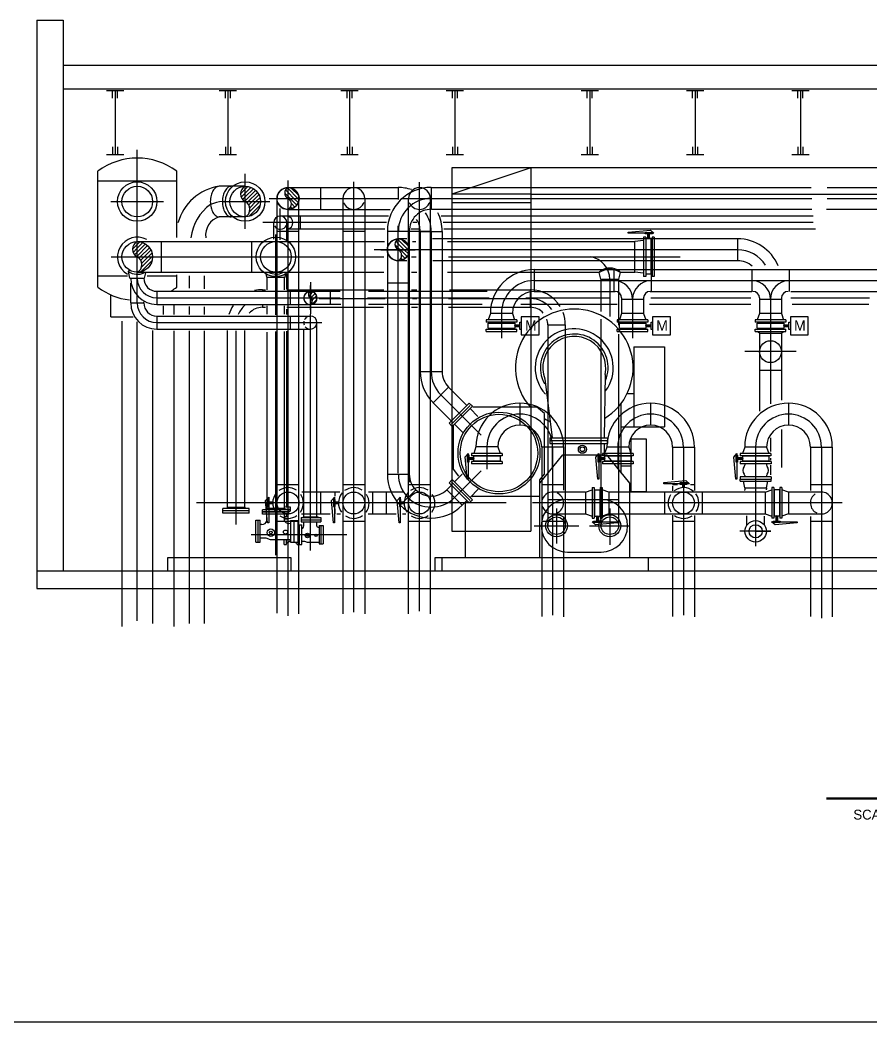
# Model space of a CAD drawing. Extents: x 0 to 3462, y 0 to 2308.
# Drawn here: x 2096.1 to 2484.5, y 1208.7 to 1666.2 of the extents above; entities that cross this region are included whole.
import ezdxf

# ---------------------------------------------------------------- set-up
doc = ezdxf.new("R2010")
doc.units = 0
doc.header["$LTSCALE"] = 15
for name, pattern in [('CENTER2', [0]), ('DASHED', [0]), ('HIDDEN', [0])]:
    doc.linetypes.add(name, pattern=pattern)
for name, color, linetype in [('AWALL', 8, 'CONTINUOUS'), ('CL', 9, 'CENTER2'), ('CWS', 5, 'CONTINUOUS'), ('DUCT', 9, 'DASHED'), ('HIDE', 254, 'HIDDEN'), ('HRP', 6, 'CONTINUOUS'), ('PIPEDIM', 10, 'CONTINUOUS'), ('TITLEBLK', 7, 'CONTINUOUS')]:
    doc.layers.add(name, color=color, linetype=linetype)
doc.styles.get("Standard").update_dxf_attribs({"font": 'HAND1.SHX'})

msp = doc.modelspace()

# ---------------------------------------------------------------- linework, layer by layer
at = {"layer": 'AWALL', "color": 0}
for p, q in [((2103.74, 1666.24), (2103.74, 1406.61)), ((2103.74, 1666.24), (2115.76, 1666.24)), ((2115.76, 1666.24), (2115.76, 1414.78)), ((2115.76, 1645.61), (3091.72, 1645.61)), ((2115.76, 1634.84), (3091.72, 1634.84)), ((2135.52, 1634.14), (2143.42, 1634.14)), ((2138.31, 1630.64), (2138.31, 1634.14)), ((2139.47, 1634.14), (2139.47, 1604.79)), ((2140.63, 1630.64), (2140.63, 1634.14)), ((2187.06, 1634.14), (2194.97, 1634.14)), ((2189.86, 1630.64), (2189.86, 1634.14)), ((2191.01, 1634.14), (2191.01, 1604.79)), ((2192.17, 1630.64), (2192.17, 1634.14)), ((2242.57, 1634.14), (2250.47, 1634.14)), ((2245.36, 1630.64), (2245.36, 1634.14)), ((2246.52, 1634.14), (2246.52, 1604.79)), ((2247.68, 1630.64), (2247.68, 1634.14)), ((2290.64, 1634.14), (2298.55, 1634.14)), ((2293.44, 1630.64), (2293.44, 1634.14)), ((2294.6, 1634.14), (2294.6, 1604.79)), ((2295.75, 1630.64), (2295.75, 1634.14)), ((2352.19, 1634.14), (2360.1, 1634.14)), ((2354.99, 1630.64), (2354.99, 1634.14)), ((2356.15, 1634.14), (2356.15, 1604.79)), ((2357.3, 1630.64), (2357.3, 1634.14)), ((2400.27, 1634.14), (2408.18, 1634.14)), ((2403.07, 1630.64), (2403.07, 1634.14)), ((2404.22, 1634.14), (2404.22, 1604.79)), ((2405.38, 1630.64), (2405.38, 1634.14)), ((2448.35, 1634.14), (2456.25, 1634.14)), ((2451.14, 1630.64), (2451.14, 1634.14)), ((2452.3, 1634.14), (2452.3, 1604.79)), ((2453.46, 1630.64), (2453.46, 1634.14)), ((2138.31, 1608.29), (2138.31, 1604.79)), ((2140.63, 1608.29), (2140.63, 1604.79)), ((2189.86, 1608.29), (2189.86, 1604.79)), ((2192.17, 1608.29), (2192.17, 1604.79)), ((2245.36, 1608.29), (2245.36, 1604.79)), ((2247.68, 1608.29), (2247.68, 1604.79)), ((2293.44, 1608.29), (2293.44, 1604.79)), ((2295.75, 1608.29), (2295.75, 1604.79)), ((2354.99, 1608.29), (2354.99, 1604.79)), ((2357.3, 1608.29), (2357.3, 1604.79)), ((2403.07, 1608.29), (2403.07, 1604.79)), ((2405.38, 1608.29), (2405.38, 1604.79)), ((2451.14, 1608.29), (2451.14, 1604.79)), ((2453.46, 1608.29), (2453.46, 1604.79)), ((2135.52, 1604.79), (2143.42, 1604.79)), ((2187.06, 1604.79), (2194.97, 1604.79)), ((2242.57, 1604.79), (2250.47, 1604.79)), ((2290.64, 1604.79), (2298.55, 1604.79)), ((2352.19, 1604.79), (2360.1, 1604.79)), ((2400.27, 1604.79), (2408.18, 1604.79)), ((2448.35, 1604.79), (2456.25, 1604.79)), ((2285.61, 1420.79), (2506.64, 1420.79)), ((2285.61, 1414.78), (2285.61, 1420.79)), ((2103.74, 1414.78), (3091.72, 1414.78)), ((2163.6, 1414.78), (2219.69, 1414.78)), ((2103.74, 1406.61), (3103.74, 1406.61))]:
    msp.add_line(p, q, dxfattribs=at)
at = {"layer": 'CL', "color": 0}
for p, q in [((2218.43, 1394.16), (2218.43, 1592.93)), ((2248.43, 1395.77), (2248.43, 1592.39)), ((2248.43, 1576.84), (2248.43, 1592.13)), ((2278.44, 1576.84), (2278.44, 1592.13)), ((2278.44, 1396.31), (2278.44, 1589.7)), ((2209.88, 1584.75), (2226.91, 1584.75)), ((2239.89, 1584.75), (2256.92, 1584.75)), ((2269.9, 1584.75), (2286.93, 1584.75)), ((2464.48, 1584.75), (2491.3, 1584.75)), ((2268.77, 1548.4), (2268.77, 1572.32)), ((2423.64, 1561.32), (2257.67, 1561.32)), ((2330.81, 1547.26), (2576.67, 1547.26)), ((2228.63, 1546.49), (2228.63, 1532.07)), ((2242.29, 1539.28), (2223.97, 1539.28)), ((2310.16, 1539.28), (2254.76, 1539.28)), ((2365.22, 1539.28), (2326.99, 1539.28)), ((2375.69, 1538.76), (2375.69, 1520.92)), ((2429.7, 1539.28), (2384.05, 1539.28)), ((2438.62, 1538.76), (2438.62, 1490.99)), ((2483.77, 1539.28), (2447.96, 1539.28)), ((2315.81, 1532.29), (2315.81, 1520.92)), ((2450.27, 1514.81), (2426.98, 1514.81)), ((2438.62, 1475.49), (2438.62, 1469.14)), ((2309.19, 1471.28), (2309.19, 1461.21)), ((2339.19, 1471.28), (2339.19, 1394.5)), ((2368.91, 1471.26), (2368.91, 1461.21)), ((2398.91, 1471.26), (2398.91, 1394.5)), ((2431.85, 1471.26), (2431.85, 1425.92)), ((2461.85, 1471.26), (2461.85, 1393.11)), ((2438.62, 1466.13), (2438.62, 1465.2)), ((2438.62, 1462.89), (2438.62, 1458.5)), ((2317.92, 1445.69), (2176.63, 1445.69)), ((2471.29, 1445.69), (2329.99, 1445.69)), ((2438.72, 1432.77), (2424.62, 1432.77))]:
    msp.add_line(p, q, dxfattribs=at)
for centre, radius, start, end in [((2423.64, 1546.32), 15, 32.1517, 90), ((2330.81, 1532.29), 15, 90, 180), ((2367.19, 1538.76), 8.5, 0, 90), ((2384.19, 1538.76), 8.5, 90, 180), ((2430.12, 1538.76), 8.5, 0, 90), ((2447.12, 1538.76), 8.5, 90, 180), ((2324.19, 1471.28), 15, 90, 180), ((2324.19, 1471.28), 15, 0, 90), ((2383.91, 1471.26), 15, 90, 180), ((2383.91, 1471.26), 15, 0, 90), ((2446.85, 1471.26), 15, 90, 180), ((2446.85, 1471.26), 15, 0, 90)]:
    msp.add_arc(centre, radius, start, end, dxfattribs=at)
at = {"layer": 'CWS', "color": 0}
for p, q in [((2464.54, 1589.79), (2491.39, 1589.79)), ((2213.43, 1395.33), (2213.43, 1584.75)), ((2223.43, 1395.03), (2223.43, 1584.8)), ((2243.5, 1584.75), (2243.41, 1395.03)), ((2253.55, 1584.75), (2253.41, 1395.03)), ((2273.43, 1395.03), (2273.43, 1584.75)), ((2283.44, 1395.03), (2283.44, 1584.75)), ((2464.23, 1579.81), (2491.39, 1579.81)), ((2223.43, 1569.75), (2213.43, 1569.75)), ((2253.43, 1569.75), (2243.43, 1569.75)), ((2283.44, 1569.75), (2273.44, 1569.75)), ((2272.61, 1566.32), (2268.77, 1566.32)), ((2423.64, 1566.32), (2284.41, 1566.32)), ((2423.64, 1566.32), (2423.64, 1556.32)), ((2272.61, 1556.32), (2268.77, 1556.32)), ((2423.64, 1556.32), (2284.57, 1556.32)), ((2330.81, 1552.29), (2330.81, 1542.29)), ((2330.81, 1552.26), (2697.3, 1552.26)), ((2367.19, 1552.29), (2367.19, 1542.31)), ((2384.19, 1552.29), (2384.19, 1542.31)), ((2430.12, 1552.29), (2430.12, 1542.31)), ((2447.12, 1552.29), (2447.12, 1542.31)), ((2330.81, 1542.31), (2367.69, 1542.31)), ((2383.69, 1542.31), (2430.12, 1542.31)), ((2447.96, 1542.33), (2574.65, 1542.33)), ((2370.69, 1539.31), (2370.69, 1532.29)), ((2370.69, 1538.76), (2380.69, 1538.76)), ((2380.69, 1539.31), (2380.69, 1532.29)), ((2433.62, 1539.31), (2433.62, 1532.29)), ((2433.62, 1538.76), (2443.62, 1538.76)), ((2443.62, 1539.31), (2443.62, 1532.29)), ((2322.81, 1529.29), (2308.81, 1529.29)), ((2308.81, 1529.29), (2308.81, 1528.29)), ((2322.81, 1528.29), (2308.81, 1528.29)), ((2310.81, 1532.29), (2309.81, 1529.29)), ((2320.81, 1532.29), (2310.81, 1532.29)), ((2320.81, 1532.29), (2321.81, 1529.29)), ((2322.81, 1529.29), (2322.81, 1528.29)), ((2324.26, 1528.24), (2324.9, 1528.24)), ((2324.26, 1524.97), (2324.26, 1528.24)), ((2324.9, 1528.24), (2324.9, 1524.97)), ((2382.69, 1529.29), (2368.69, 1529.29)), ((2368.69, 1529.29), (2368.69, 1528.29)), ((2382.69, 1528.29), (2368.69, 1528.29)), ((2370.69, 1532.29), (2369.69, 1529.29)), ((2380.69, 1532.29), (2370.69, 1532.29)), ((2380.69, 1532.29), (2381.69, 1529.29)), ((2382.69, 1529.29), (2382.69, 1528.29)), ((2384.14, 1528.24), (2384.78, 1528.24)), ((2384.14, 1524.97), (2384.14, 1528.24)), ((2384.78, 1528.24), (2384.78, 1524.97)), ((2445.62, 1529.29), (2431.62, 1529.29)), ((2431.62, 1529.29), (2431.62, 1528.29)), ((2445.62, 1528.29), (2431.62, 1528.29)), ((2433.62, 1532.29), (2432.62, 1529.29)), ((2443.62, 1532.29), (2433.62, 1532.29)), ((2443.62, 1532.29), (2444.62, 1529.29)), ((2445.62, 1529.29), (2445.62, 1528.29)), ((2447.07, 1524.97), (2447.07, 1528.24)), ((2447.07, 1528.24), (2447.72, 1528.24)), ((2447.72, 1528.24), (2447.72, 1524.97)), ((2308.81, 1525.04), (2322.81, 1525.04)), ((2308.81, 1524.04), (2308.81, 1525.04)), ((2308.81, 1524.04), (2322.81, 1524.04)), ((2309.79, 1527.85), (2322.07, 1527.85)), ((2309.79, 1525.46), (2309.79, 1527.85)), ((2309.79, 1525.46), (2322.07, 1525.46)), ((2321.9, 1526.66), (2322.07, 1527.03)), ((2322.07, 1526.27), (2321.9, 1526.66)), ((2321.91, 1526.65), (2324.26, 1526.65)), ((2322.07, 1527.03), (2322.07, 1527.85)), ((2322.07, 1527.03), (2324.26, 1527.03)), ((2322.07, 1526.27), (2324.26, 1526.27)), ((2322.07, 1525.46), (2322.07, 1526.27)), ((2322.81, 1524.04), (2322.81, 1525.04)), ((2324.9, 1524.97), (2324.26, 1524.97)), ((2368.69, 1525.04), (2382.69, 1525.04)), ((2368.69, 1524.04), (2368.69, 1525.04)), ((2368.69, 1524.04), (2382.69, 1524.04)), ((2369.66, 1527.85), (2381.94, 1527.85)), ((2369.66, 1525.46), (2369.66, 1527.85)), ((2369.66, 1525.46), (2381.94, 1525.46)), ((2381.78, 1526.66), (2381.94, 1527.03)), ((2381.94, 1526.27), (2381.78, 1526.66)), ((2381.78, 1526.65), (2384.14, 1526.65)), ((2381.94, 1527.03), (2381.94, 1527.85)), ((2381.94, 1527.03), (2384.14, 1527.03)), ((2381.94, 1526.27), (2384.14, 1526.27)), ((2381.94, 1525.46), (2381.94, 1526.27)), ((2382.69, 1524.04), (2382.69, 1525.04)), ((2384.78, 1524.97), (2384.14, 1524.97)), ((2431.62, 1525.04), (2445.62, 1525.04)), ((2431.62, 1524.04), (2431.62, 1525.04)), ((2431.62, 1524.04), (2445.62, 1524.04)), ((2432.6, 1527.85), (2444.88, 1527.85)), ((2432.6, 1525.46), (2432.6, 1527.85)), ((2432.6, 1525.46), (2444.88, 1525.46)), ((2433.62, 1523.31), (2432.62, 1524.04)), ((2443.62, 1523.31), (2444.62, 1524.04)), ((2444.72, 1526.66), (2444.88, 1527.03)), ((2444.88, 1526.27), (2444.72, 1526.66)), ((2444.72, 1526.65), (2447.07, 1526.65)), ((2444.88, 1527.03), (2444.88, 1527.85)), ((2444.88, 1527.03), (2447.07, 1527.03)), ((2444.88, 1526.27), (2447.07, 1526.27)), ((2444.88, 1525.46), (2444.88, 1526.27)), ((2445.62, 1524.04), (2445.62, 1525.04)), ((2447.72, 1524.97), (2447.07, 1524.97)), ((2433.62, 1523.31), (2443.62, 1523.31)), ((2433.62, 1523.31), (2433.62, 1487.64)), ((2443.62, 1523.31), (2443.62, 1492.72)), ((2433.62, 1506.31), (2443.62, 1506.31)), ((2324.19, 1491.28), (2324.19, 1481.28)), ((2324.19, 1491.28), (2324.19, 1481.28)), ((2383.91, 1491.26), (2383.91, 1481.26)), ((2383.91, 1491.26), (2383.91, 1481.26)), ((2446.85, 1491.26), (2446.85, 1481.26)), ((2446.85, 1491.26), (2446.85, 1481.26)), ((2443.62, 1479.19), (2443.62, 1461.83)), ((2304.19, 1471.28), (2303.19, 1468.28)), ((2314.19, 1471.28), (2304.19, 1471.28)), ((2314.19, 1471.28), (2304.19, 1471.28)), ((2314.19, 1471.28), (2315.19, 1468.28)), ((2334.19, 1471.28), (2334.19, 1393.85)), ((2334.19, 1471.28), (2344.19, 1471.28)), ((2344.19, 1471.28), (2344.19, 1451.59)), ((2363.91, 1471.26), (2362.91, 1468.26)), ((2373.91, 1471.26), (2363.91, 1471.26)), ((2373.91, 1471.26), (2363.91, 1471.26)), ((2373.91, 1471.26), (2374.91, 1468.26)), ((2393.91, 1471.26), (2393.91, 1456.32)), ((2393.91, 1471.26), (2403.91, 1471.26)), ((2403.91, 1471.26), (2403.91, 1451.46)), ((2426.85, 1471.26), (2425.85, 1468.26)), ((2436.85, 1471.26), (2426.85, 1471.26)), ((2436.85, 1471.26), (2426.85, 1471.26)), ((2436.85, 1471.26), (2437.85, 1468.26)), ((2456.85, 1471.26), (2456.85, 1451.45)), ((2456.85, 1471.26), (2466.85, 1471.26)), ((2466.85, 1471.26), (2466.85, 1393.67)), ((2299.23, 1466.7), (2300.61, 1468.3)), ((2300.14, 1456.6), (2299.23, 1466.7)), ((2300.29, 1467.62), (2300.93, 1467.62)), ((2300.29, 1464.35), (2300.29, 1467.62)), ((2300.93, 1464.35), (2300.29, 1464.35)), ((2300.61, 1468.3), (2300.61, 1456.6)), ((2300.93, 1467.62), (2300.93, 1464.35)), ((2303.12, 1466.32), (2300.93, 1466.32)), ((2303.28, 1465.94), (2300.93, 1465.94)), ((2303.12, 1465.56), (2300.93, 1465.56)), ((2316.2, 1464.63), (2302.17, 1464.63)), ((2302.17, 1464.63), (2302.17, 1463.63)), ((2302.19, 1468.28), (2302.19, 1467.28)), ((2316.19, 1468.28), (2302.19, 1468.28)), ((2316.19, 1467.28), (2302.19, 1467.28)), ((2303.12, 1467.13), (2303.12, 1466.32)), ((2315.25, 1467.13), (2303.12, 1467.13)), ((2303.12, 1466.32), (2303.29, 1465.93)), ((2303.29, 1465.93), (2303.12, 1465.56)), ((2303.12, 1465.56), (2303.12, 1464.75)), ((2315.25, 1464.75), (2303.12, 1464.75)), ((2315.25, 1467.13), (2315.25, 1464.75)), ((2316.19, 1468.28), (2316.19, 1467.28)), ((2316.2, 1464.63), (2316.2, 1463.63)), ((2358.96, 1466.68), (2360.34, 1468.28)), ((2359.87, 1456.58), (2358.96, 1466.68)), ((2360.02, 1467.6), (2360.66, 1467.6)), ((2360.02, 1464.33), (2360.02, 1467.6)), ((2360.66, 1464.33), (2360.02, 1464.33)), ((2360.34, 1468.28), (2360.34, 1456.58)), ((2360.66, 1467.6), (2360.66, 1464.33)), ((2362.85, 1466.3), (2360.66, 1466.3)), ((2363.01, 1465.92), (2360.66, 1465.92)), ((2362.85, 1465.54), (2360.66, 1465.54)), ((2375.92, 1464.61), (2361.9, 1464.61)), ((2361.9, 1464.61), (2361.9, 1463.61)), ((2375.91, 1468.26), (2361.91, 1468.26)), ((2361.91, 1468.26), (2361.91, 1467.26)), ((2375.91, 1467.26), (2361.91, 1467.26)), ((2374.98, 1467.11), (2362.85, 1467.11)), ((2362.85, 1467.11), (2362.85, 1466.3)), ((2362.85, 1466.3), (2363.01, 1465.91)), ((2363.01, 1465.91), (2362.85, 1465.54)), ((2362.85, 1465.54), (2362.85, 1464.73)), ((2374.98, 1464.73), (2362.85, 1464.73)), ((2374.98, 1467.11), (2374.98, 1464.73)), ((2375.91, 1468.26), (2375.91, 1467.26)), ((2375.92, 1464.61), (2375.92, 1463.61)), ((2421.9, 1466.68), (2423.28, 1468.28)), ((2422.81, 1456.58), (2421.9, 1466.68)), ((2422.96, 1467.6), (2423.6, 1467.6)), ((2422.96, 1464.33), (2422.96, 1467.6)), ((2423.6, 1464.33), (2422.96, 1464.33)), ((2423.28, 1468.28), (2423.28, 1456.58)), ((2423.6, 1467.6), (2423.6, 1464.33)), ((2425.79, 1466.3), (2423.6, 1466.3)), ((2425.95, 1465.92), (2423.6, 1465.92)), ((2425.79, 1465.54), (2423.6, 1465.54)), ((2438.87, 1464.61), (2424.84, 1464.61)), ((2424.84, 1464.61), (2424.84, 1463.61)), ((2438.85, 1468.26), (2424.85, 1468.26)), ((2424.85, 1468.26), (2424.85, 1467.26)), ((2438.85, 1467.26), (2424.85, 1467.26)), ((2425.79, 1467.11), (2425.79, 1466.3)), ((2437.92, 1467.11), (2425.79, 1467.11)), ((2425.79, 1466.3), (2425.95, 1465.91)), ((2425.95, 1465.91), (2425.79, 1465.54)), ((2425.79, 1465.54), (2425.79, 1464.73)), ((2437.92, 1464.73), (2425.79, 1464.73)), ((2437.92, 1467.11), (2437.92, 1464.73)), ((2438.85, 1468.26), (2438.85, 1467.26)), ((2438.87, 1464.61), (2438.87, 1463.61)), ((2316.2, 1463.63), (2302.17, 1463.63)), ((2375.92, 1463.61), (2361.9, 1463.61)), ((2438.87, 1463.61), (2424.84, 1463.61)), ((2426.85, 1463.61), (2426.85, 1462.99)), ((2436.86, 1463.61), (2436.86, 1462.99)), ((2300.61, 1456.6), (2300.14, 1456.6)), ((2360.34, 1456.58), (2359.87, 1456.58)), ((2389.9, 1454.98), (2400, 1455.89)), ((2400, 1455.89), (2401.6, 1454.51)), ((2423.28, 1456.58), (2422.81, 1456.58)), ((2438.87, 1457.6), (2424.84, 1457.6)), ((2424.84, 1457.6), (2424.84, 1456.6)), ((2424.84, 1456.6), (2438.87, 1456.6)), ((2424.84, 1455.59), (2424.84, 1456.6)), ((2424.84, 1455.59), (2438.87, 1455.59)), ((2426.85, 1452.59), (2426.36, 1455.59)), ((2426.85, 1458.21), (2426.85, 1457.6)), ((2436.86, 1458.21), (2436.86, 1457.6)), ((2436.86, 1452.59), (2437.39, 1455.59)), ((2438.87, 1457.6), (2438.87, 1456.6)), ((2438.87, 1455.59), (2438.87, 1456.6)), ((2213.43, 1454.19), (2223.43, 1454.19)), ((2242.14, 1450.69), (2224.78, 1450.69)), ((2233.43, 1440.71), (2233.43, 1450.69)), ((2239.93, 1448.82), (2239.93, 1450.69)), ((2243.43, 1454.19), (2253.43, 1454.19)), ((2271.49, 1450.69), (2255.21, 1450.69)), ((2256.93, 1450.69), (2256.93, 1440.69)), ((2263.44, 1440.71), (2263.44, 1450.69)), ((2273.44, 1454.19), (2283.44, 1454.19)), ((2334.19, 1454.21), (2344.19, 1454.21)), ((2354.19, 1450.69), (2338.73, 1450.69)), ((2354.19, 1450.7), (2357.19, 1451.7)), ((2354.19, 1450.7), (2354.19, 1440.7)), ((2354.19, 1450.7), (2354.19, 1440.7)), ((2354.19, 1450.69), (2354.19, 1440.71)), ((2357.19, 1452.7), (2358.19, 1452.7)), ((2357.19, 1452.7), (2357.19, 1438.7)), ((2358.19, 1452.7), (2358.19, 1438.7)), ((2358.33, 1451.76), (2360.72, 1451.76)), ((2358.33, 1451.76), (2358.33, 1439.63)), ((2360.72, 1451.76), (2360.72, 1439.63)), ((2360.84, 1452.71), (2360.84, 1438.69)), ((2360.84, 1452.71), (2361.84, 1452.71)), ((2361.84, 1452.71), (2361.84, 1438.69)), ((2364.84, 1450.69), (2361.84, 1451.69)), ((2364.84, 1450.69), (2364.84, 1440.7)), ((2436.2, 1450.69), (2364.84, 1450.69)), ((2389.9, 1454.51), (2389.9, 1454.98)), ((2401.6, 1454.51), (2389.9, 1454.51)), ((2390.41, 1440.69), (2390.41, 1450.69)), ((2393.91, 1454.19), (2396.22, 1454.19)), ((2393.91, 1453.39), (2393.91, 1451.21)), ((2400.53, 1454.87), (2397.25, 1454.87)), ((2397.25, 1454.87), (2397.25, 1454.23)), ((2397.25, 1454.23), (2400.53, 1454.23)), ((2398.56, 1452.69), (2398.56, 1454.23)), ((2398.94, 1452.69), (2398.94, 1454.06)), ((2399.32, 1452.67), (2399.32, 1454.23)), ((2400.53, 1454.23), (2400.53, 1454.87)), ((2402.05, 1454.19), (2403.91, 1454.19)), ((2407.41, 1450.69), (2407.41, 1440.69)), ((2426.85, 1452.59), (2426.85, 1452.04)), ((2426.85, 1452.59), (2436.86, 1452.59)), ((2426.94, 1451.34), (2426.88, 1451.67)), ((2436.2, 1450.69), (2439.2, 1451.69)), ((2436.2, 1450.69), (2436.2, 1440.69)), ((2436.86, 1452.59), (2436.86, 1452.04)), ((2439.2, 1452.71), (2439.2, 1438.69)), ((2440.2, 1452.71), (2439.2, 1452.71)), ((2440.2, 1452.71), (2440.2, 1438.69)), ((2440.32, 1451.76), (2440.32, 1439.63)), ((2442.71, 1451.76), (2440.32, 1451.76)), ((2442.71, 1451.76), (2442.71, 1439.63)), ((2442.85, 1452.7), (2442.85, 1438.7)), ((2443.85, 1452.7), (2442.85, 1452.7)), ((2443.85, 1452.7), (2443.85, 1438.7)), ((2446.85, 1450.7), (2443.85, 1451.7)), ((2446.85, 1450.7), (2446.85, 1440.7)), ((2446.85, 1450.7), (2446.85, 1440.7)), ((2461.85, 1450.69), (2446.85, 1450.69)), ((2446.85, 1450.69), (2446.85, 1440.71)), ((2456.85, 1454.19), (2466.85, 1454.19)), ((2208.22, 1446.77), (2209.6, 1448.37)), ((2209.13, 1436.67), (2208.22, 1446.77)), ((2209.89, 1447.3), (2209.24, 1447.3)), ((2209.24, 1447.3), (2209.24, 1444.03)), ((2209.6, 1448.37), (2209.6, 1436.67)), ((2209.89, 1444.03), (2209.89, 1447.3)), ((2211.45, 1446.09), (2209.89, 1446.09)), ((2238.23, 1446.77), (2239.61, 1448.37)), ((2239.14, 1436.67), (2238.23, 1446.77)), ((2239.89, 1447.3), (2239.25, 1447.3)), ((2239.25, 1447.3), (2239.25, 1444.03)), ((2239.61, 1448.37), (2239.61, 1436.67)), ((2239.89, 1444.03), (2239.89, 1447.3)), ((2241.45, 1446.09), (2239.89, 1446.09)), ((2268.24, 1446.77), (2269.62, 1448.37)), ((2269.14, 1436.67), (2268.24, 1446.77)), ((2269.9, 1447.3), (2269.26, 1447.3)), ((2269.26, 1447.3), (2269.26, 1444.03)), ((2269.62, 1448.37), (2269.62, 1436.67)), ((2269.9, 1444.03), (2269.9, 1447.3)), ((2271.46, 1446.09), (2269.9, 1446.09)), ((2209.24, 1444.03), (2209.89, 1444.03)), ((2211.42, 1445.33), (2209.89, 1445.33)), ((2211.42, 1445.71), (2210.05, 1445.71)), ((2239.25, 1444.03), (2239.89, 1444.03)), ((2241.43, 1445.33), (2239.89, 1445.33)), ((2239.93, 1440.69), (2239.93, 1442.99)), ((2241.43, 1445.71), (2240.06, 1445.71)), ((2269.26, 1444.03), (2269.9, 1444.03)), ((2271.44, 1445.33), (2269.9, 1445.33)), ((2271.44, 1445.71), (2270.07, 1445.71)), ((2223.43, 1437.19), (2213.43, 1437.19)), ((2224.57, 1440.71), (2237.64, 1440.71)), ((2240.64, 1440.71), (2242.35, 1440.71)), ((2253.43, 1437.19), (2243.43, 1437.19)), ((2254.99, 1440.71), (2267.84, 1440.71)), ((2270.63, 1440.71), (2272.13, 1440.71)), ((2283.44, 1437.19), (2273.44, 1437.19)), ((2344.19, 1437.21), (2334.19, 1437.21)), ((2339.19, 1440.71), (2354.19, 1440.71)), ((2344.19, 1439.34), (2344.19, 1393.69)), ((2354.19, 1440.7), (2357.19, 1439.7)), ((2358.77, 1435.74), (2357.17, 1437.12)), ((2357.17, 1437.12), (2368.87, 1437.12)), ((2357.19, 1438.7), (2358.19, 1438.7)), ((2357.84, 1436.8), (2357.84, 1437.44)), ((2357.84, 1437.44), (2361.12, 1437.44)), ((2361.12, 1436.8), (2357.84, 1436.8)), ((2358.33, 1439.63), (2359.15, 1439.63)), ((2359.15, 1439.63), (2359.53, 1439.8)), ((2359.15, 1439.63), (2359.15, 1437.44)), ((2359.53, 1439.8), (2359.91, 1439.63)), ((2359.53, 1439.79), (2359.53, 1437.44)), ((2359.91, 1439.63), (2360.72, 1439.63)), ((2359.91, 1439.63), (2359.91, 1437.44)), ((2360.84, 1438.69), (2361.84, 1438.69)), ((2361.12, 1437.44), (2361.12, 1436.8)), ((2364.84, 1440.69), (2361.84, 1439.69)), ((2364.84, 1440.71), (2436.2, 1440.71)), ((2368.87, 1437.12), (2368.87, 1436.65)), ((2393.91, 1440.14), (2393.91, 1393.83)), ((2403.91, 1437.19), (2393.91, 1437.19)), ((2403.91, 1440.01), (2403.91, 1393.67)), ((2427.85, 1435.59), (2427.85, 1439.77)), ((2435.86, 1435.59), (2435.86, 1439.65)), ((2436.2, 1440.69), (2439.2, 1439.69)), ((2440.74, 1435.74), (2439.14, 1437.12)), ((2439.14, 1437.12), (2450.84, 1437.12)), ((2440.2, 1438.69), (2439.2, 1438.69)), ((2439.81, 1436.8), (2439.81, 1437.44)), ((2439.81, 1437.44), (2443.09, 1437.44)), ((2443.09, 1436.8), (2439.81, 1436.8)), ((2441.13, 1439.63), (2440.32, 1439.63)), ((2441.12, 1439.63), (2441.12, 1437.44)), ((2441.51, 1439.8), (2441.13, 1439.63)), ((2441.5, 1439.79), (2441.5, 1437.44)), ((2441.89, 1439.63), (2441.51, 1439.8)), ((2441.88, 1439.63), (2441.88, 1437.44)), ((2442.71, 1439.63), (2441.89, 1439.63)), ((2443.85, 1438.7), (2442.85, 1438.7)), ((2443.09, 1437.44), (2443.09, 1436.8)), ((2446.85, 1440.7), (2443.85, 1439.7)), ((2446.85, 1440.71), (2462.3, 1440.71)), ((2450.84, 1437.12), (2450.84, 1436.65)), ((2456.85, 1439.54), (2456.85, 1393.83)), ((2466.85, 1437.19), (2456.85, 1437.19)), ((2209.6, 1436.67), (2209.13, 1436.67)), ((2239.61, 1436.67), (2239.14, 1436.67)), ((2269.62, 1436.67), (2269.14, 1436.67)), ((2368.87, 1436.65), (2358.77, 1435.74)), ((2431.85, 1432.77), (2438.72, 1432.77)), ((2450.84, 1436.65), (2440.74, 1435.74))]:
    msp.add_line(p, q, dxfattribs=at)
for points in [[(2324.9, 1530.69), (2324.9, 1522.53), (2333.06, 1522.53), (2333.06, 1530.69)], [(2384.78, 1530.69), (2384.78, 1522.53), (2392.94, 1522.53), (2392.94, 1530.69)], [(2447.72, 1530.69), (2447.72, 1522.53), (2455.88, 1522.53), (2455.88, 1530.69)]]:
    msp.add_lwpolyline(points, close=True, dxfattribs=at)
at = {"layer": 'CWS', "color": 0, "linetype": 'HIDDEN'}
for centre, radius in [((2438.62, 1514.81), 5), ((2218.43, 1445.69), 5), ((2248.43, 1445.69), 5), ((2278.44, 1445.69), 5), ((2398.91, 1445.69), 5), ((2431.85, 1432.77), 3)]:
    msp.add_circle(centre, radius, dxfattribs=at)
at = {"layer": 'CWS', "color": 0}
msp.add_circle((2431.85, 1432.77), 4.9, dxfattribs=at)
for centre, radius, start, end in [((2218.43, 1584.75), 5, 0, 180), ((2248.43, 1584.75), 5, 0, 180), ((2278.44, 1584.75), 5, 0, 180), ((2268.77, 1561.32), 5, 90, 270), ((2423.64, 1546.32), 20, 22.7443, 90), ((2423.64, 1546.32), 10, 48.1751, 90), ((2330.81, 1532.29), 20, 90, 180), ((2330.81, 1532.29), 10, 90, 180), ((2367.69, 1539.31), 3, 0, 90), ((2383.69, 1539.31), 3, 90, 180), ((2430.62, 1539.31), 3, 0, 90), ((2446.62, 1539.31), 3, 90, 180), ((2324.19, 1471.28), 20, 90, 180), ((2324.19, 1471.28), 20, 0, 90), ((2383.91, 1471.26), 20, 90, 180), ((2383.91, 1471.26), 20, 0, 90), ((2446.85, 1471.26), 20, 90, 180), ((2446.85, 1471.26), 20, 0, 90), ((2324.19, 1471.28), 10, 90, 180), ((2324.19, 1471.28), 10, 0, 90), ((2383.91, 1471.26), 10, 90, 180), ((2383.91, 1471.26), 10, 0, 90), ((2446.85, 1471.26), 10, 90, 180), ((2446.85, 1471.26), 10, 0, 90), ((2428.8, 1460.6), 2.8, 141.0569, 218.9431), ((2425.84, 1462.99), 1, 321.0569, 0), ((2437.86, 1462.99), 1, 180, 218.9431), ((2434.91, 1460.6), 2.8, 321.0569, 38.9431), ((2425.84, 1458.21), 1, 0, 38.9431), ((2437.86, 1458.21), 1, 141.0569, 180), ((2339.19, 1445.71), 5, 95.1271, 270), ((2398.91, 1445.69), 7.01, 49.3577, 127.3511), ((2428.85, 1452.04), 2, 180, 190.5225), ((2434.86, 1452.04), 2, 349.4775, 0), ((2461.85, 1445.69), 5, 264.8729, 90), ((2218.43, 1445.69), 7.01, 139.3577, 217.3511), ((2218.43, 1445.69), 7.01, 0, 33.9187), ((2248.43, 1445.69), 7.01, 139.3577, 217.3511), ((2248.43, 1445.69), 7.01, 0, 33.9187), ((2278.44, 1445.69), 7.01, 139.3577, 217.3511), ((2278.44, 1445.69), 7.01, 0, 33.9187), ((2218.43, 1445.69), 7.01, 323.9698, 0), ((2248.43, 1445.69), 7.01, 323.9698, 0), ((2278.44, 1445.69), 7.01, 323.9698, 0), ((2398.91, 1445.69), 7.01, 233.9698, 270), ((2398.91, 1445.69), 7.01, 270, 303.9187)]:
    msp.add_arc(centre, radius, start, end, dxfattribs=at)
at = {"layer": 'CWS', "color": 0, "linetype": 'HIDDEN'}
for centre, radius, start, end in [((2218.43, 1584.75), 5, 200.6084, 341.2268), ((2248.43, 1584.75), 5, 200.6084, 341.2268), ((2278.44, 1584.75), 5, 200.6084, 341.2268), ((2268.77, 1561.32), 5, 39.5774, 71.2268), ((2268.77, 1561.32), 5, 290.6084, 321.5217), ((2218.43, 1445.69), 7.01, 56.1269, 126.4406), ((2248.43, 1445.69), 7.01, 56.1269, 126.4406), ((2278.44, 1445.69), 7.01, 56.1269, 126.4406), ((2339.19, 1445.71), 5, 294.7576, 65.9442), ((2398.91, 1445.69), 7.01, 147.2316, 214.5941), ((2398.91, 1445.69), 7.01, 326.1269, 36.4406), ((2461.85, 1445.69), 5, 123.9489, 245.2766), ((2218.43, 1445.69), 7.01, 237.2316, 304.5941), ((2248.43, 1445.69), 7.01, 237.2316, 304.5941), ((2278.44, 1445.69), 7.01, 237.2316, 304.5941)]:
    msp.add_arc(centre, radius, start, end, dxfattribs=at)
at = {"layer": 'DUCT', "color": 0}
for p, q in [((2293.22, 1598.79), (2293.22, 1432.78)), ((2545.49, 1598.79), (2293.22, 1598.79)), ((2329.22, 1598.79), (2329.22, 1432.78)), ((2329.22, 1586.79), (2529.74, 1586.79)), ((2329.22, 1582.79), (2293.22, 1582.79)), ((2293.22, 1432.78), (2329.22, 1432.78))]:
    msp.add_line(p, q, dxfattribs=at)
at = {"layer": 'DUCT', "color": 0, "linetype": 'HIDDEN'}
for p in [(2329.22, 1598.79), (2329.22, 1586.79)]:
    msp.add_line(p, (2293.22, 1586.79), dxfattribs=at)
at = {"layer": 'HIDE', "color": 0}
for p, q in [((2149.61, 1537.07), (2149.61, 1606.93)), ((2131.61, 1544.2), (2131.61, 1597.2)), ((2167.61, 1566.92), (2167.61, 1597.2)), ((2131.61, 1592.78), (2167.61, 1592.78)), ((2198.89, 1570.82), (2198.89, 1595.98)), ((2198.89, 1590.32), (2187.04, 1590.32)), ((2196.73, 1586.85), (2198.89, 1589.01)), ((2198.89, 1589.01), (2200.1, 1590.22)), ((2198.89, 1587.24), (2201.47, 1589.83)), ((2198.89, 1585.47), (2202.64, 1589.23)), ((2198.89, 1583.71), (2203.64, 1588.46)), ((2217.27, 1588.64), (2218.43, 1587.48)), ((2218.11, 1589.56), (2218.43, 1589.25)), ((2218.43, 1576.84), (2218.43, 1592.13)), ((2218.43, 1589.75), (2268.76, 1589.75)), ((2218.43, 1589.25), (2222.92, 1584.75)), ((2219.91, 1589.53), (2223.21, 1586.23)), ((2233.43, 1579.75), (2233.43, 1589.75)), ((2268.84, 1584.35), (2268.84, 1589.75)), ((2283.78, 1589.79), (2457.25, 1589.79)), ((2283.84, 1579.81), (2283.84, 1589.75)), ((2137.59, 1583.32), (2161.64, 1583.32)), ((2188.48, 1583.32), (2210.07, 1583.32)), ((2197.01, 1585.37), (2198.89, 1587.24)), ((2197.68, 1584.27), (2198.89, 1585.47)), ((2198.64, 1583.46), (2198.89, 1583.71)), ((2199.72, 1582.77), (2200.27, 1583.32)), ((2200.27, 1583.32), (2204.48, 1587.53)), ((2200.52, 1581.8), (2202.04, 1583.32)), ((2200.87, 1578.62), (2205.57, 1583.32)), ((2201, 1580.51), (2203.81, 1583.32)), ((2202.04, 1583.32), (2205.16, 1586.44)), ((2203.81, 1583.32), (2205.64, 1585.16)), ((2205.57, 1583.32), (2205.88, 1583.63)), ((2209.88, 1584.75), (2268.76, 1584.75)), ((2216.91, 1587.23), (2218.43, 1585.71)), ((2218.43, 1587.48), (2221.15, 1584.75)), ((2218.43, 1585.71), (2219.38, 1584.75)), ((2219.38, 1584.75), (2222.42, 1581.72)), ((2221.15, 1584.75), (2223.06, 1582.85)), ((2222.92, 1584.75), (2223.41, 1584.26)), ((2260.29, 1584.75), (2268.84, 1584.75)), ((2283.78, 1584.75), (2457.42, 1584.75)), ((2200.54, 1576.52), (2205.69, 1581.67)), ((2214.9, 1565.87), (2214.9, 1580.23)), ((2218.43, 1579.75), (2264.97, 1579.75)), ((2218.83, 1580.01), (2219.06, 1579.78)), ((2219.63, 1580.97), (2220.44, 1580.16)), ((2219.94, 1582.43), (2221.54, 1580.83)), ((2283.84, 1579.81), (2457.42, 1579.81)), ((2198.89, 1576.32), (2187.04, 1576.32)), ((2264.35, 1576.71), (2214.9, 1576.71)), ((2223.9, 1576.71), (2223.9, 1570.71)), ((2458.03, 1576.71), (2288.37, 1576.71)), ((2263.39, 1573.71), (2206.96, 1573.71)), ((2211.9, 1566.16), (2211.9, 1573.71)), ((2217.9, 1565.93), (2217.9, 1573.71)), ((2262.62, 1570.71), (2218.27, 1570.71)), ((2263.76, 1569.81), (2263.76, 1458.83)), ((2263.76, 1569.81), (2273.78, 1569.81)), ((2268.75, 1459.33), (2268.75, 1569.81)), ((2273.78, 1569.81), (2273.78, 1455.22)), ((2278.13, 1570.71), (2274.59, 1570.71)), ((2277.17, 1573.71), (2275.35, 1573.71)), ((2278.76, 1569.75), (2278.76, 1505.67)), ((2278.76, 1569.75), (2288.51, 1569.75)), ((2283.76, 1569.75), (2283.76, 1505.67)), ((2288.76, 1569.75), (2288.76, 1505.67)), ((2458.03, 1573.71), (2289.23, 1573.71)), ((2459.11, 1570.71), (2289.52, 1570.71)), ((2373.71, 1569.4), (2383.81, 1570.31)), ((2383.81, 1570.31), (2385.41, 1568.93)), ((2149.61, 1565.07), (2262.51, 1565.07)), ((2149.61, 1563.76), (2150.81, 1564.97)), ((2160.61, 1551.07), (2160.61, 1565.07)), ((2212.89, 1531.68), (2212.89, 1568.37)), ((2267.6, 1565.19), (2268.75, 1564.03)), ((2268.44, 1566.12), (2268.75, 1565.8)), ((2268.75, 1565.8), (2273.25, 1561.31)), ((2270.24, 1566.08), (2273.54, 1562.79)), ((2275.17, 1565.07), (2276.76, 1565.07)), ((2291.22, 1565.07), (2376.74, 1565.07)), ((2373.71, 1568.93), (2373.71, 1569.4)), ((2385.41, 1568.93), (2373.71, 1568.93)), ((2380.74, 1565.51), (2376.74, 1565.07)), ((2376.74, 1551.07), (2376.74, 1565.07)), ((2381.74, 1567.07), (2380.74, 1567.07)), ((2380.74, 1567.07), (2380.74, 1549.07)), ((2381.46, 1568.61), (2381.46, 1569.25)), ((2381.46, 1569.25), (2384.73, 1569.25)), ((2384.73, 1568.61), (2381.46, 1568.61)), ((2381.74, 1567.07), (2381.74, 1549.07)), ((2382.67, 1566.42), (2381.86, 1566.42)), ((2381.86, 1550.14), (2381.86, 1566.42)), ((2382.67, 1566.42), (2382.67, 1568.61)), ((2383.04, 1566.26), (2382.67, 1566.42)), ((2383.43, 1566.42), (2383.04, 1566.26)), ((2383.05, 1566.26), (2383.05, 1568.61)), ((2383.43, 1566.42), (2383.43, 1568.61)), ((2384.24, 1566.42), (2383.43, 1566.42)), ((2384.24, 1550.14), (2384.24, 1566.42)), ((2385.58, 1567.07), (2384.58, 1567.07)), ((2384.58, 1567.07), (2384.58, 1549.07)), ((2384.73, 1569.25), (2384.73, 1568.61)), ((2385.58, 1567.07), (2385.58, 1549.07)), ((2147.45, 1561.6), (2149.61, 1563.76)), ((2147.73, 1560.12), (2149.61, 1561.99)), ((2149.61, 1561.99), (2152.19, 1564.58)), ((2149.61, 1560.22), (2153.36, 1563.98)), ((2149.61, 1558.46), (2154.36, 1563.21)), ((2150.99, 1558.07), (2155.2, 1562.28)), ((2152.76, 1558.07), (2155.88, 1561.19)), ((2260.76, 1561.31), (2276.38, 1561.31)), ((2267.23, 1563.78), (2268.75, 1562.26)), ((2268.75, 1564.03), (2271.48, 1561.31)), ((2268.75, 1562.26), (2269.71, 1561.31)), ((2269.71, 1561.31), (2272.74, 1558.27)), ((2271.48, 1561.31), (2273.39, 1559.4)), ((2273.25, 1561.31), (2273.74, 1560.82)), ((2137.76, 1558.07), (2262.16, 1558.07)), ((2148.4, 1559.02), (2149.61, 1560.22)), ((2149.36, 1558.21), (2149.61, 1558.46)), ((2150.44, 1557.52), (2150.99, 1558.07)), ((2151.24, 1556.55), (2152.76, 1558.07)), ((2151.26, 1551.27), (2156.41, 1556.42)), ((2151.59, 1553.37), (2156.29, 1558.07)), ((2151.72, 1555.26), (2154.53, 1558.07)), ((2154.53, 1558.07), (2156.36, 1559.91)), ((2156.29, 1558.07), (2156.6, 1558.38)), ((2269.15, 1556.56), (2269.38, 1556.33)), ((2269.96, 1557.52), (2270.77, 1556.71)), ((2270.27, 1558.98), (2271.87, 1557.38)), ((2274.81, 1558.07), (2276.92, 1558.07)), ((2291.67, 1558.07), (2397.45, 1558.07)), ((2145.58, 1551.35), (2146.04, 1552.05)), ((2146.3, 1548.37), (2145.58, 1551.35)), ((2360.48, 1550.92), (2360.94, 1551.62)), ((2370.17, 1550.92), (2369.71, 1551.62)), ((2131.61, 1549.48), (2145.14, 1549.48)), ((2146.3, 1548.37), (2152.92, 1548.37)), ((2149.61, 1551.07), (2262.16, 1551.07)), ((2152.92, 1548.37), (2153.51, 1550.83)), ((2154.21, 1549.48), (2167.61, 1549.48)), ((2167.61, 1544.2), (2167.61, 1549.95)), ((2173.36, 1549.37), (2173.36, 1543.79)), ((2180.36, 1543.42), (2180.36, 1549.37)), ((2208.82, 1548.89), (2208.33, 1550.92)), ((2208.82, 1548.89), (2217.07, 1548.89)), ((2208.89, 1543.01), (2208.89, 1548.89)), ((2216.89, 1543.01), (2216.89, 1548.89)), ((2217.07, 1548.89), (2217.56, 1550.93)), ((2217.9, 1543.96), (2217.9, 1550.18)), ((2217.9, 1543.4), (2217.9, 1549.86)), ((2274.81, 1551.07), (2277.28, 1551.07)), ((2291.22, 1551.07), (2360.57, 1551.07)), ((2361.19, 1547.94), (2360.48, 1550.92)), ((2361.19, 1547.94), (2369.45, 1547.94)), ((2365.27, 1547.94), (2365.27, 1530.9)), ((2369.45, 1547.94), (2370.17, 1550.92)), ((2370.07, 1551.07), (2376.74, 1551.07)), ((2380.74, 1550.63), (2376.74, 1551.07)), ((2381.74, 1549.07), (2380.74, 1549.07)), ((2384.24, 1550.14), (2381.86, 1550.14)), ((2385.58, 1549.07), (2384.58, 1549.07)), ((2146.61, 1537.07), (2146.61, 1546.01)), ((2158.61, 1542.37), (2228.63, 1542.37)), ((2158.61, 1542.37), (2158.61, 1536.37)), ((2206.73, 1543.07), (2208.09, 1543.07)), ((2206.73, 1543.07), (2206.73, 1542.59)), ((2217.88, 1543.07), (2262.16, 1543.07)), ((2219.63, 1536.37), (2219.63, 1542.37)), ((2228.63, 1533.83), (2228.63, 1544.99)), ((2228.63, 1540.97), (2229.8, 1542.13)), ((2263.76, 1546.28), (2273.78, 1546.28)), ((2274.81, 1543.07), (2277.28, 1543.07)), ((2292.12, 1543.07), (2328.97, 1543.07)), ((2328.97, 1543.07), (2328.97, 1535.07)), ((2137.61, 1530.7), (2137.61, 1540.71)), ((2152.61, 1537.07), (2152.61, 1537.52)), ((2158.61, 1539.37), (2233.79, 1539.37)), ((2227.87, 1540.21), (2228.63, 1540.97)), ((2228.74, 1539.31), (2228.8, 1539.37)), ((2228.8, 1539.37), (2230.83, 1541.41)), ((2229.45, 1536.48), (2231.52, 1538.55)), ((2229.47, 1538.28), (2230.57, 1539.37)), ((2230.57, 1539.37), (2231.49, 1540.29)), ((2232.7, 1539.07), (2262.69, 1539.07)), ((2275.17, 1539.07), (2277.28, 1539.07)), ((2291.67, 1539.07), (2328.97, 1539.07)), ((2146.61, 1537.07), (2152.61, 1537.07)), ((2158.61, 1536.37), (2228.63, 1536.37)), ((2161.61, 1531.84), (2161.61, 1535.67)), ((2166.36, 1535.86), (2166.36, 1531.75)), ((2173.36, 1535.49), (2173.36, 1531.75)), ((2180.36, 1531.75), (2180.36, 1535.21)), ((2206.73, 1535.95), (2206.73, 1535.07)), ((2206.73, 1535.07), (2208.2, 1535.07)), ((2208.89, 1531.89), (2208.89, 1535.8)), ((2216.89, 1531.99), (2216.89, 1535.7)), ((2217.88, 1535.07), (2261.98, 1535.07)), ((2217.9, 1531.71), (2217.9, 1534.27)), ((2274.81, 1535.07), (2277.45, 1535.07)), ((2291.67, 1535.07), (2328.97, 1535.07)), ((2137.61, 1530.7), (2147.81, 1530.7)), ((2142.61, 1528.69), (2142.61, 1389.26)), ((2149.61, 1391.81), (2149.61, 1528.48)), ((2158.61, 1531.07), (2228.63, 1531.07)), ((2158.61, 1531.07), (2158.61, 1525.07)), ((2219.63, 1525.07), (2219.63, 1531.07)), ((2228.63, 1423.99), (2228.63, 1531.98)), ((2231.62, 1439.37), (2231.62, 1528.31)), ((2156.61, 1524.47), (2156.61, 1390.72)), ((2158.61, 1528.07), (2233.79, 1528.07)), ((2158.61, 1525.07), (2228.63, 1525.07)), ((2166.36, 1524.29), (2166.36, 1389.26)), ((2173.36, 1524.29), (2173.36, 1390.72)), ((2180.36, 1390.72), (2180.36, 1524.29)), ((2190.73, 1443.83), (2190.73, 1524.39)), ((2194.73, 1435.86), (2194.73, 1524.3)), ((2198.73, 1443.83), (2198.73, 1524.39)), ((2208.89, 1443.33), (2208.89, 1523.76)), ((2212.89, 1421.79), (2212.89, 1524.07)), ((2216.89, 1443.33), (2216.89, 1524.07)), ((2217.9, 1444.25), (2217.9, 1524.21)), ((2225.62, 1439.37), (2225.62, 1524.83)), ((2376.28, 1516.98), (2376.28, 1480.48)), ((2376.28, 1516.98), (2390.3, 1516.98)), ((2390.3, 1516.98), (2390.3, 1480.48)), ((2278.76, 1505.67), (2288.78, 1505.67)), ((2335.59, 1502.33), (2339.01, 1475.51)), ((2363.1, 1504.33), (2362.68, 1475.4)), ((2291.71, 1498.58), (2284.63, 1491.5)), ((2300.08, 1490.21), (2291.71, 1498.58)), ((2306.54, 1476.67), (2288.13, 1495.09)), ((2376.28, 1495.47), (2373.13, 1495.47)), ((2293, 1483.13), (2284.58, 1491.55)), ((2301.15, 1491.27), (2291.94, 1482.07)), ((2293, 1481.71), (2301.5, 1490.21)), ((2302.56, 1489.85), (2293.36, 1480.65)), ((2302.56, 1489.85), (2301.15, 1491.27)), ((2305.05, 1485.25), (2301.5, 1488.79)), ((2302.79, 1489.6), (2331.82, 1489.6)), ((2335.44, 1486.5), (2331.82, 1489.6)), ((2370.34, 1491.01), (2370.34, 1459.24)), ((2335.44, 1458.91), (2335.44, 1486.5)), ((2293.36, 1480.65), (2291.94, 1482.07)), ((2293.99, 1461.19), (2293.99, 1480.92)), ((2298.18, 1477.95), (2294.42, 1481.71)), ((2370.34, 1480.48), (2390.3, 1480.48)), ((2337.97, 1475.51), (2364.31, 1475.51)), ((2337.97, 1475.51), (2337.97, 1472.87)), ((2337.97, 1474.19), (2364.31, 1474.19)), ((2364.31, 1475.51), (2364.31, 1472.87)), ((2374.9, 1475.01), (2381.92, 1475.01)), ((2374.9, 1475.01), (2374.9, 1450.97)), ((2381.92, 1475.01), (2381.92, 1450.97)), ((2337.97, 1472.87), (2364.31, 1472.87)), ((2339.01, 1472.87), (2339.01, 1461.71)), ((2362.68, 1472.87), (2362.68, 1467.75)), ((2333.38, 1454.77), (2343.91, 1467.75)), ((2343.91, 1467.75), (2363.96, 1467.75)), ((2374.48, 1454.77), (2363.96, 1467.75)), ((2296.32, 1457.93), (2293.99, 1461.19)), ((2306.54, 1460.33), (2294.42, 1448.2)), ((2374.9, 1462.53), (2370.34, 1462.53)), ((2263.76, 1458.83), (2273.78, 1458.83)), ((2293.36, 1456.35), (2291.94, 1454.93)), ((2301.5, 1446.79), (2293, 1455.29)), ((2293.36, 1456.35), (2302.56, 1447.14)), ((2297.97, 1458.83), (2294.42, 1455.29)), ((2333.38, 1456.31), (2335.44, 1458.91)), ((2333.38, 1420.79), (2333.38, 1456.31)), ((2276.71, 1451.75), (2269.63, 1444.66)), ((2293, 1453.87), (2290.88, 1451.75)), ((2290.88, 1451.75), (2297.96, 1444.66)), ((2291.94, 1454.93), (2301.15, 1445.73)), ((2305.27, 1451.97), (2301.5, 1448.2)), ((2374.48, 1420.79), (2374.48, 1454.77)), ((2374.9, 1450.97), (2381.92, 1450.97)), ((2300.08, 1446.79), (2297.96, 1444.66)), ((2299.36, 1445.54), (2300.06, 1446.2)), ((2302.56, 1447.14), (2301.15, 1445.73)), ((2302.47, 1448.45), (2302.84, 1448.8)), ((2302.84, 1448.8), (2333.38, 1448.8)), ((2346, 1447.33), (2361.38, 1447.33)), ((2200.74, 1443.14), (2188.72, 1443.14)), ((2188.72, 1442.14), (2188.72, 1443.14)), ((2200.74, 1442.14), (2188.72, 1442.14)), ((2188.72, 1441.07), (2188.72, 1442.07)), ((2200.74, 1442.07), (2188.72, 1442.07)), ((2190.73, 1443.83), (2190.37, 1443.14)), ((2190.73, 1443.83), (2198.74, 1443.83)), ((2198.74, 1443.83), (2199.05, 1443.14)), ((2200.74, 1442.14), (2200.74, 1443.14)), ((2200.74, 1441.07), (2200.74, 1442.07)), ((2206.75, 1441.64), (2206.75, 1442.64)), ((2218.77, 1442.64), (2206.75, 1442.64)), ((2218.77, 1441.64), (2206.75, 1441.64)), ((2206.75, 1440.57), (2206.75, 1441.57)), ((2218.77, 1441.57), (2206.75, 1441.57)), ((2208.88, 1443.33), (2208.53, 1442.64)), ((2208.88, 1443.33), (2216.9, 1443.33)), ((2216.9, 1443.33), (2217.21, 1442.64)), ((2217.27, 1444.25), (2218.09, 1444.25)), ((2217.3, 1443.95), (2219.44, 1443.95)), ((2217.37, 1442.94), (2219.44, 1442.94)), ((2218.09, 1444.25), (2218.38, 1443.94)), ((2218.77, 1441.64), (2218.77, 1442.64)), ((2218.77, 1440.57), (2218.77, 1441.57)), ((2219.04, 1441.94), (2219.44, 1441.94)), ((2219.44, 1443.95), (2219.44, 1442.94)), ((2219.44, 1442.94), (2219.44, 1441.94)), ((2299.36, 1420.79), (2299.36, 1445.54)), ((2340.97, 1443.18), (2340.97, 1427.25)), ((2365.27, 1443.18), (2365.27, 1426.52)), ((2200.74, 1441.07), (2188.72, 1441.07)), ((2203.75, 1427.8), (2203.75, 1437.82)), ((2203.75, 1437.82), (2205.75, 1437.82)), ((2204.75, 1427.8), (2204.75, 1437.82)), ((2205.75, 1427.8), (2205.75, 1437.82)), ((2218.77, 1440.57), (2206.75, 1440.57)), ((2208.75, 1437.72), (2208.75, 1440.57)), ((2216.77, 1437.32), (2216.77, 1440.57)), ((2217.03, 1439.46), (2218.28, 1439.46)), ((2217.17, 1438.45), (2218.28, 1438.45)), ((2217.44, 1439.44), (2217.99, 1440.36)), ((2218.28, 1439.46), (2218.28, 1438.45)), ((2219.62, 1437.67), (2219.62, 1427.87)), ((2219.62, 1437.67), (2222.89, 1437.67)), ((2221.19, 1427.87), (2221.19, 1437.67)), ((2222.89, 1437.67), (2222.89, 1427.87)), ((2224.4, 1439.06), (2224.4, 1438.06)), ((2224.4, 1439.06), (2233.42, 1439.06)), ((2224.4, 1438.06), (2224.4, 1437.06)), ((2224.4, 1438.06), (2233.42, 1438.06)), ((2224.4, 1437.06), (2233.42, 1437.06)), ((2225.33, 1439.06), (2225.56, 1439.37)), ((2225.56, 1439.37), (2232.06, 1439.37)), ((2225.63, 1435.19), (2225.63, 1437.06)), ((2231.64, 1435.15), (2231.64, 1437.06)), ((2232.06, 1439.37), (2232.35, 1439.06)), ((2233.42, 1439.06), (2233.42, 1438.06)), ((2233.42, 1438.06), (2233.42, 1437.06)), ((2206.46, 1435.81), (2205.75, 1435.81)), ((2223.15, 1435.73), (2223.67, 1435.73)), ((2223.67, 1426.72), (2223.67, 1435.73)), ((2223.67, 1435.73), (2224.67, 1435.73)), ((2224.67, 1426.72), (2224.67, 1435.73)), ((2224.67, 1434.23), (2225.13, 1434.23)), ((2232.14, 1434.65), (2232.58, 1434.65)), ((2232.58, 1435.36), (2234.5, 1435.36)), ((2232.58, 1435.36), (2232.58, 1427.09)), ((2233.5, 1427.09), (2233.5, 1435.36)), ((2234.5, 1435.36), (2234.5, 1427.09)), ((2330.77, 1435.31), (2351.19, 1435.31)), ((2355.99, 1435.31), (2374.55, 1435.31)), ((2245.2, 1431.22), (2201.65, 1431.22)), ((2203.75, 1427.8), (2205.75, 1427.8)), ((2205.75, 1429.8), (2208.25, 1429.8)), ((2208.25, 1429.8), (2210.24, 1429.08)), ((2210.24, 1429.08), (2219.62, 1429.08)), ((2216.66, 1426.72), (2216.66, 1428.64)), ((2217.66, 1426.72), (2217.66, 1428.51)), ((2219.35, 1428.23), (2217.66, 1427.22)), ((2219.62, 1427.87), (2222.89, 1427.87)), ((2221.92, 1427.67), (2222.67, 1427.22)), ((2224.67, 1428.22), (2225.92, 1428.22)), ((2225.92, 1428.22), (2227.09, 1427.79)), ((2227.09, 1427.79), (2232.58, 1427.79)), ((2216.66, 1426.72), (2217.66, 1426.72)), ((2222.67, 1426.72), (2222.67, 1427.55)), ((2222.67, 1426.72), (2223.67, 1426.72)), ((2223.67, 1426.72), (2224.67, 1426.72)), ((2232.58, 1427.09), (2234.5, 1427.09)), ((2346, 1423.29), (2361.38, 1423.29)), ((2163.6, 1420.79), (2219.69, 1420.79)), ((2163.6, 1414.78), (2163.6, 1420.79)), ((2219.69, 1420.79), (2219.69, 1414.78)), ((2288.63, 1420.79), (2382.78, 1420.79)), ((2288.63, 1420.79), (2288.63, 1414.78)), ((2382.78, 1420.79), (2382.78, 1414.78))]:
    msp.add_line(p, q, dxfattribs=at)
at = {"layer": 'HIDE', "color": 0, "linetype": 'HIDDEN'}
for p, q in [((2201.89, 1551.07), (2201.89, 1565.07)), ((2361.26, 1529.58), (2361.26, 1435.31)), ((2336.97, 1527.07), (2336.97, 1435.31)), ((2336.97, 1527.07), (2344.97, 1527.07)), ((2344.97, 1527.07), (2344.97, 1435.31)), ((2369.27, 1522.78), (2369.27, 1435.31)), ((2336.97, 1447.33), (2344.99, 1447.33)), ((2361.26, 1447.33), (2369.27, 1447.33))]:
    msp.add_line(p, q, dxfattribs=at)
at = {"layer": 'HIDE', "color": 0, "linetype": 'CONTINUOUS'}
for p, q in [((2361.26, 1547.94), (2361.26, 1533.16)), ((2369.27, 1547.94), (2369.27, 1526.93))]:
    msp.add_line(p, q, dxfattribs=at)
at = {"layer": 'HIDE', "color": 0}
for points in [[(2186.76, 1590.19, 0.195371), (2185.61, 1589.87, 0.1067), (2184.16, 1588.27, 0.072777), (2183.3, 1586.13, 0.05923), (2182.96, 1583.32, 0.05923), (2183.3, 1580.51, 0.072777), (2184.16, 1578.37, 0.1067), (2185.61, 1576.78, 0.155835), (2187.04, 1576.32, 0.155835)], [(2192.55, 1590.32, 0.155835), (2191.13, 1589.87, 0.1067), (2189.67, 1588.27, 0.072777), (2188.81, 1586.13, 0.05923), (2188.48, 1583.32, 0.05923), (2188.81, 1580.51, 0.072777), (2189.67, 1578.37, 0.1067), (2191.13, 1576.78, 0.155835), (2192.55, 1576.32, 0.155835)]]:
    msp.add_lwpolyline(points, format="xyb", dxfattribs=at)
at = {"layer": 'HIDE', "color": 0, "linetype": 'HIDDEN'}
for centre, radius in [((2149.61, 1583.32), 9), ((2149.61, 1583.32), 7), ((2212.89, 1558.07), 7), ((2340.98, 1435.31), 5.01), ((2340.98, 1435.31), 4.01), ((2365.27, 1435.31), 5.01), ((2365.27, 1435.31), 4.01)]:
    msp.add_circle(centre, radius, dxfattribs=at)
at = {"layer": 'HIDE', "color": 0}
for centre, radius in [((2198.89, 1583.32), 9), ((2198.89, 1583.32), 7), ((2218.43, 1584.76), 5.01), ((2149.61, 1558.07), 7), ((2212.89, 1558.07), 9), ((2268.77, 1561.32), 5.01), ((2314.71, 1468.5), 18.68), ((2352.78, 1470.22), 1.85), ((2352.78, 1470.22), 1.06), ((2210.6, 1432.15), 1.7), ((2210.6, 1432.15), 0.654), ((2217.27, 1432.41), 0.915), ((2227.3, 1430.84), 0.996), ((2227.3, 1430.84), 0.383), ((2231.2, 1430.99), 0.536)]:
    msp.add_circle(centre, radius, dxfattribs=at)
at = {"layer": 'HIDE', "color": 0, "linetype": 'DASHED'}
msp.add_circle((2314.71, 1468.5), 17.68, dxfattribs=at)
at = {"layer": 'HIDE', "color": 0}
for centre, radius, start, end in [((2149.61, 1573.2), 30, 53.1301, 126.8699), ((2190.46, 1567.51), 23.07, 98.5203, 164.7424), ((2200.65, 1586.82), 3.92, 116.7399, 243.2601), ((2219.72, 1587.25), 2.82, 117.4075, 242.5925), ((2283.78, 1569.81), 20, 90, 180), ((2268.76, 1569.75), 20, 72.6167, 90), ((2190.47, 1562.24), 21.18, 95.3921, 110.557), ((2197.16, 1579.82), 3.9, 296.321, 63.679), ((2217.13, 1582.25), 2.82, 297.4075, 62.5925), ((2283.69, 1569.84), 14.91, 89.6567, 180.1422), ((2195.99, 1564.2), 22.07, 125.9584, 173.2192), ((2283.78, 1569.81), 10, 89.6714, 179.9993), ((2189.37, 1568.05), 8.59, 105.7661, 187.9868), ((2214.9, 1573.71), 3, 0, 180), ((2217.36, 1573.71), 3.19, 289.7799, 70.2201), ((2268.76, 1569.75), 10, 0, 33.2031), ((2268.76, 1569.75), 15, 0, 34.468), ((2268.76, 1569.75), 20, 0, 25.1253), ((2149.61, 1558.07), 9, 61.1, 240.6738), ((2151.37, 1561.57), 3.92, 116.7399, 243.2601), ((2270.05, 1563.81), 2.82, 117.4075, 242.5925), ((2267.46, 1558.81), 2.82, 297.4075, 62.5925), ((2147.88, 1554.57), 3.9, 296.321, 63.679), ((2355.03, 1547.94), 10.24, 0, 81.5014), ((2149.61, 1557.39), 7.26, 236.2667, 295.5135), ((2365.32, 1543.69), 8.71, 56.1976, 123.8024), ((2365.32, 1545.18), 7.79, 55.7493, 124.2507), ((2158.61, 1548.37), 12, 180, 270), ((2158.61, 1548.37), 9, 180, 270), ((2158.61, 1548.37), 6, 180, 270), ((2212.94, 1558.2), 7.97, 245.3698, 293.4585), ((2149.61, 1568.2), 30, 233.1301, 263.1177), ((2149.61, 1568.2), 30, 301.7309, 306.8699), ((2206.73, 1527.07), 16, 90, 103.0244), ((2228.63, 1539.37), 3, 116.6285, 152.5928), ((2229.45, 1540.87), 1.71, 118.5371, 241.4629), ((2228.63, 1539.37), 3, 270, 90), ((2328.97, 1527.07), 16, 31.2103, 90), ((2228.63, 1539.37), 3, 167.0189, 199.9482), ((2228.63, 1539.37), 3, 219.3713, 250.5447), ((2227.82, 1537.87), 1.71, 298.5371, 61.4629), ((2328.97, 1527.07), 12, 35.2951, 90), ((2158.61, 1537.07), 12, 180, 270), ((2158.61, 1537.07), 9, 180, 270), ((2158.61, 1537.07), 6, 180, 270), ((2206.73, 1527.07), 16, 146.4505, 163.0317), ((2206.73, 1527.07), 12, 131.9531, 156.8858), ((2206.73, 1527.07), 8, 90, 138.5167), ((2349.05, 1507.41), 26.87, 300.8031, 221.4926), ((2328.97, 1527.07), 8, 41.6352, 90), ((2228.63, 1528.07), 3, 167.0189, 199.9482), ((2228.63, 1528.07), 3, 116.6285, 152.5928), ((2228.63, 1528.07), 3, 270, 90), ((2228.63, 1528.07), 3, 219.3713, 250.5447), ((2349.05, 1507.41), 17.81, 323.6597, 222.4212), ((2349.05, 1507.41), 15.44, 338.0194, 207.9358), ((2349.05, 1507.41), 14.38, 347.6483, 200.6754), ((2298.79, 1505.67), 20.03, 180, 225), ((2298.79, 1505.67), 15.02, 180, 225), ((2298.79, 1505.67), 10.02, 180, 225), ((2349.05, 1507.41), 26.87, 239.5726, 245.8844), ((2283.8, 1458.83), 20.03, 180, 225), ((2283.8, 1458.83), 15.02, 180, 225), ((2283.8, 1458.83), 10.02, 180, 225), ((2283.8, 1458.83), 10.02, 225, 315), ((2283.8, 1458.83), 15.02, 225, 315), ((2346, 1435.31), 12.02, 90, 270), ((2361.38, 1435.31), 12.02, 270, 90), ((2283.8, 1458.83), 20.03, 225, 315), ((2206.33, 1438.31), 2.5, 272.9873, 346.431), ((2218.84, 1439.12), 2.74, 220.8322, 286.4363), ((2224.55, 1435.14), 1.07, 302.138, 2.7696), ((2232.14, 1435.15), 0.501, 180, 270)]:
    msp.add_arc(centre, radius, start, end, dxfattribs=at)
at = {"layer": 'HIDE', "color": 0, "linetype": 'HIDDEN'}
for centre, radius, start, end in [((2214.9, 1573.71), 3, 210.0475, 336.2943), ((2328.97, 1527.07), 8, 0, 18.7399), ((2328.97, 1527.07), 16, 0, 20.3122)]:
    msp.add_arc(centre, radius, start, end, dxfattribs=at)
at = {"layer": 'HRP', "color": 0}
for p, q in [((2242.29, 1542.28), (2228.63, 1542.28)), ((2237.63, 1542.28), (2237.63, 1536.28)), ((2309.29, 1542.28), (2255.09, 1542.28)), ((2242.46, 1536.28), (2228.63, 1536.28)), ((2307.01, 1536.28), (2255.09, 1536.28)), ((2368.64, 1536.28), (2324.7, 1536.28)), ((2429.7, 1536.28), (2383.48, 1536.28)), ((2483.58, 1536.28), (2448.53, 1536.28))]:
    msp.add_line(p, q, dxfattribs=at)
msp.add_arc((2228.63, 1539.28), 3, 90, 270, dxfattribs=at)
at = {"layer": 'HRP', "color": 0, "linetype": 'HIDDEN'}
msp.add_arc((2228.63, 1539.28), 3, 299.0686, 61.5399, dxfattribs=at)
at = {"layer": 'PIPEDIM', "color": 0, "const_width": 1}
msp.add_lwpolyline([(2464.1, 1310.74), (2614.45, 1310.74)], dxfattribs=at)
at = {"layer": 'TITLEBLK', "color": 0}
msp.add_line((1793.28, 1208.69), (3384.81, 1208.69), dxfattribs=at)

# ---------------------------------------------------------------- texts
at = {"layer": 'CWS', "color": 0}
for p in [(2326.6, 1524.32), (2386.48, 1524.32), (2449.42, 1524.32)]:
    msp.add_text('M', height=4.75, dxfattribs=at).set_placement(p)
at = {"layer": 'PIPEDIM', "color": 0}
msp.add_text('SCALE: |" = 1\'-0"', height=4.5072, dxfattribs=at).set_placement((2476.43, 1301.12))

doc.saveas('drawing.dxf')
